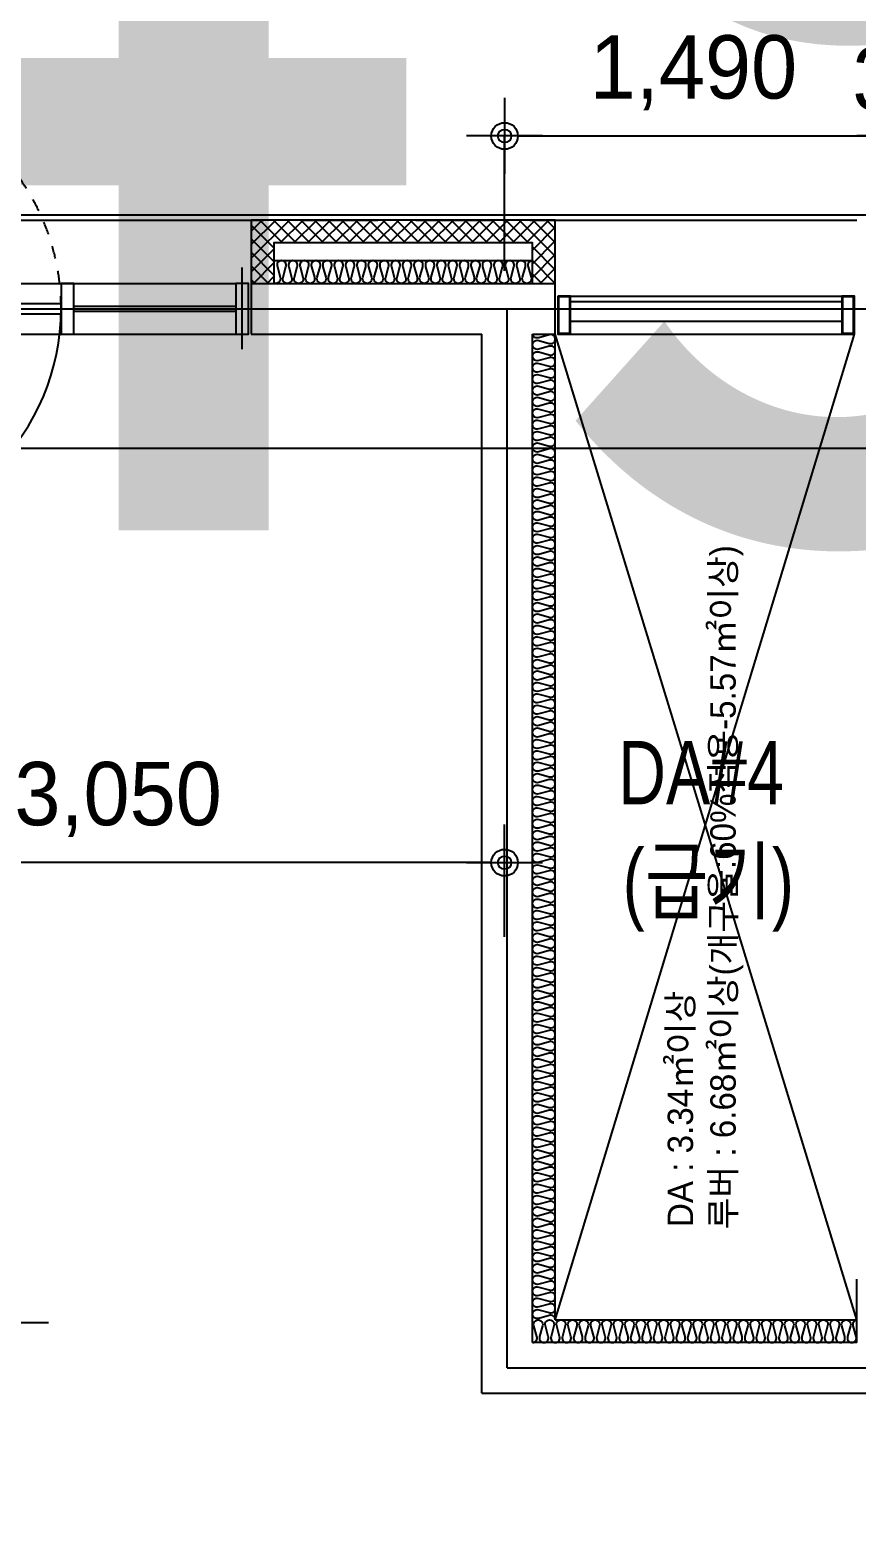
# Model space of a CAD drawing. Header units: millimetres. Extents: x 0 to 1390178, y 0 to 110113.
# Drawn here: x 473250 to 476512, y 44646 to 50580 of the extents above; entities that cross this region are included whole.
import ezdxf
from ezdxf.enums import TextEntityAlignment as Align
from ezdxf.xclip import XClip

# ---------------------------------------------------------------- set-up
doc = ezdxf.new("R2018")
doc.units = ezdxf.units.MM
doc.header["$LTSCALE"] = 100
doc.header["$XCLIPFRAME"] = 0
for name, pattern in [('X - 평면도$0$CEN', [62, 60, -1, 0, -1]), ('X - 평면도$0$H1', [1, 0.5, -0.5]), ('X - 평면도$0$HID', [1.5, 1, -0.5])]:
    doc.linetypes.add(name, pattern=pattern)
doc.layers.get('DEFPOINTS').update_dxf_attribs({"color": 145})
for name, color, linetype in [('AA-XXXX-TEXT', 3, 'Continuous'), ('DIM', 7, 'Continuous'), ('X - LAND$0$03-사철나무', 8, 'Continuous'), ('X - SHEET$0$AA-BORD-TEXT', 3, 'Continuous'), ('X - 평면도$0$$0$03-사철나무', 8, 'Continuous'), ('X - 평면도$0$253', 253, 'Continuous'), ('X - 평면도$0$A-grid', 7, 'Continuous'), ('X - 평면도$0$A-INS', 9, 'Continuous'), ('X - 평면도$0$A-OPEN', 9, 'X - 평면도$0$CEN'), ('X - 평면도$0$A-WIN', 4, 'Continuous'), ('X - 평면도$0$AA-DWXM-WIND', 4, 'Continuous'), ('X - 평면도$0$AA-EL-PCN8', 8, 'Continuous'), ('X - 평면도$0$AA-WAXM-BRCK', 3, 'Continuous'), ('X - 평면도$0$AA-WAXM-CONC', 2, 'Continuous'), ('X - 평면도$0$AA-XXXX-CNTL', 1, 'X - 평면도$0$CEN'), ('X - 평면도$0$상부외곽선', 7, 'X - 평면도$0$HID')]:
    doc.layers.add(name, color=color, linetype=linetype)
doc.layers.add('X - 평면도$0$A-door', color=4, linetype='Continuous', lineweight=25)
doc.layers.add('X - 평면도$0$DEFPOINT', color=163, linetype='Continuous', plot=False)
doc.styles.add('HAUD01', font='Dotum.ttf')
doc.styles.get("Standard").update_dxf_attribs({"font": 'Dotum.ttf'})
doc.styles.add('X - SHEET$0$HAUD01', font='Dotum.ttf')
doc.styles.add('X - 평면도$0$HAUD01', font='Dotum.ttf')
doc.dimstyles.new('HAUD-80', dxfattribs={"dimscale": 100, "dimtxt": 2.5, "dimasz": 0.5, "dimexe": 0, "dimexo": 1.5, "dimgap": 1, "dimtad": 1, "dimdec": 0, "dimdsep": 46, "dimlunit": 6, "dimtxsty": 'HAUD01', "dimblk": 'Z_DOT', "dimcen": 2.5, "dimdle": 1.5, "dimclrd": 7, "dimclre": 7, "dimclrt": 4, "dimadec": 0, "dimazin": 0, "dimtfac": 1, "dimtdec": 0, "dimtix": 1, "dimtmove": 2, "dimatfit": 3, "dimfxl": 1, "dimtvp": 1, "dimtolj": 1, "dimtzin": 0, "dimarcsym": 0})

# ---------------------------------------------------------------- blocks, each defined once
blk = doc.blocks.new('X - SHEET$0$HAUDsheetV')
at = {"layer": 'X - SHEET$0$AA-BORD-TEXT', "color": 3, "style": 'X - SHEET$0$HAUD01'}
for tag, p in [('PJCode', (786, 567.935)), ('작성자', (786.112, 194.824)), ('검토자', (786.112, 181.824)), ('최종검토자', (786.112, 168.824)), ('승인자', (786.112, 155.824)), ('일자', (786.832, 144.018)), ('개정번호', (812, 65.92))]:
    blk.add_attdef(tag, text='', height=3, dxfattribs=at).set_placement(p, align=Align.MIDDLE_CENTER)
at = {"layer": 'X - SHEET$0$AA-BORD-TEXT', "color": 3, "lineweight": 30, "flags": 104}
blk.add_attdef('PJTitle', text='', height=4, dxfattribs=at).set_placement((787.248, 536.622), align=Align.MIDDLE_CENTER)
blk = doc.blocks.new('X - SHEET')
ref = blk.add_blockref('X - SHEET$0$HAUDsheetV', (-100, 0), dxfattribs=dict(xscale=100, yscale=100, zscale=100))
lines = blk.add_mtext('중랑구 상봉동 116-49번지 일원 2030 청년주택 \\P신축공사', dxfattribs={"layer": 'X - SHEET$0$AA-BORD-TEXT', "color": 3, "insert": (78624.8, 53662.2), "char_height": 5056.517, "attachment_point": 1})
ref.add_attrib('PJTitle', '', (78624.8, 53662.2), dxfattribs={"flags": 104}).embed_mtext(lines)
blk = doc.blocks.new('*U1015')
at = {"layer": 'X - 평면도$0$A-WIN', "color": 9}
for p, q in [((535, 150), (-535, 150)), ((535, 98.7), (-535, 98.7)), ((535, 21.3), (-535, 21.3)), ((535, 0), (-535, 0))]:
    blk.add_line(p, q, dxfattribs=at)
at = {"layer": 'X - 평면도$0$A-WIN'}
for points in [[(-535, 0), (-535, 150), (-585, 150), (-585, 0)], [(-538, 3), (-538, 147), (-582, 147), (-582, 3)], [(585, 0), (585, 150), (535, 150), (535, 0)], [(582, 3), (582, 147), (538, 147), (538, 3)]]:
    blk.add_lwpolyline(points, close=True, dxfattribs=at)
blk = doc.blocks.new('*U1018')
at = {"layer": 'X - 평면도$0$A-door', "color": 9}
for p, q in [((50, 20), (950, 20)), ((50, -20), (950, -20))]:
    blk.add_line(p, q, dxfattribs=at)
at = {"layer": 'X - 평면도$0$A-door', "linetype": 'X - 평면도$0$H1'}
blk.add_lwpolyline([(60, -25), (60, 890), (90, 890), (90, -25)], close=True, dxfattribs=at)
at = {"layer": 'X - 평면도$0$A-door'}
for points in [[(0, -100), (50, -100), (50, 100), (0, 100)], [(950, -100), (1000, -100), (1000, 100), (950, 100)], [(60, 25), (60, -890), (90, -890), (90, 25)]]:
    blk.add_lwpolyline(points, close=True, dxfattribs=at)
blk.add_circle((75, 0), 5, dxfattribs=at)
at = {"layer": 'X - 평면도$0$A-door', "color": 1, "linetype": 'X - 평면도$0$H1'}
blk.add_arc((60, 0), 890, 360, 90, dxfattribs=at)
at = {"layer": 'X - 평면도$0$A-door', "color": 1}
blk.add_arc((60, 0), 890, 270, 0, dxfattribs=at)
blk = doc.blocks.new('X - 평면도$0$1F PL')
at = {"layer": 'X - 평면도$0$AA-WAXM-CONC'}
for p, q in [((-9267.2, 32270.9), (-8067.2, 32270.9)), ((-9267.2, 32270.9), (-9267.2, 32070.9)), ((-8067.2, 32070.9), (-8067.2, 32270.9)), ((-9267.2, 32070.9), (-8357.2, 32070.9)), ((-8357.2, 27890.9), (-8357.2, 32070.9)), ((-8157.2, 32070.9), (-8067.2, 32070.9)), ((-8157.2, 28090.9), (-8157.2, 32070.9)), ((-6877.2, 28090.9), (-6877.2, 28340.9)), ((-6877.2, 28090.9), (-8157.2, 28090.9)), ((-8357.2, 27890.9), (-5317.2, 27890.9))]:
    blk.add_line(p, q, dxfattribs=at)
blk = doc.blocks.new('X - LAND', base_point=(-475.4, -286.7))
at = {"layer": 'X - LAND$0$03-사철나무'}
blk.add_line((41840.4, 65743.1), (82640.4, 65743.1), dxfattribs=at)
blk = doc.blocks.new('X - 평면도$0$A$C9b846ec6')
at = {"layer": 'X - 평면도$0$253'}
h = blk.add_hatch(dxfattribs=at)
h.set_pattern_fill('ANSI37', color=253, scale=12)
h.set_pattern_definition([(45, (-943193, 374193), (-26.9407684, 26.9407684), []), (135, (-943193, 374193), (-26.9407684, -26.9407684), [])])
h.paths.add_polyline_path([(34750, 33930), (33550, 33930), (33550, 33680), (33640, 33680), (33640, 33840), (34660, 33840), (34660, 33680), (34750, 33680)])
at = {"layer": 'X - 평면도$0$A-INS'}
for p, q in [((33640, 33770), (34660, 33770)), ((34750, 29590), (34750, 33480)), ((34750, 29590), (35940, 29590))]:
    blk.add_line(p, q, dxfattribs=at)
for points in [[(34660, 33770, 0.524856), (34643.2, 33745.6), (34654.3, 33704.4, -1.449198), (34620.7, 33704.4), (34631.8, 33745.6, 0.524856), (34615, 33770, 0.524856), (34598.2, 33745.6), (34609.3, 33704.4, -1.449198), (34575.7, 33704.4), (34586.8, 33745.6, 0.524856), (34570, 33770, 0.524856), (34553.2, 33745.6), (34564.3, 33704.4, -1.449198), (34530.7, 33704.4), (34541.8, 33745.6, 0.524856), (34525, 33770, 0.524856), (34508.2, 33745.6), (34519.3, 33704.4, -1.449198), (34485.7, 33704.4), (34496.8, 33745.6, 0.524856), (34480, 33770, 0.524856), (34463.2, 33745.6), (34474.3, 33704.4, -1.449198), (34440.7, 33704.4), (34451.8, 33745.6, 0.524856), (34435, 33770, 0.524856), (34418.2, 33745.6), (34429.3, 33704.4, -1.449198), (34395.7, 33704.4), (34406.8, 33745.6, 0.524856), (34390, 33770, 0.524856), (34373.2, 33745.6), (34384.3, 33704.4, -1.449198), (34350.7, 33704.4), (34361.8, 33745.6, 0.524856), (34345, 33770, 0.524856), (34328.2, 33745.6), (34339.3, 33704.4, -1.449198), (34305.7, 33704.4), (34316.8, 33745.6, 0.524856), (34300, 33770, 0.524856), (34283.2, 33745.6), (34294.3, 33704.4, -1.449198), (34260.7, 33704.4), (34271.8, 33745.6, 0.524856), (34255, 33770, 0.524856), (34238.2, 33745.6), (34249.3, 33704.4, -1.449198), (34215.7, 33704.4), (34226.8, 33745.6, 0.524856), (34210, 33770, 0.524856), (34193.2, 33745.6), (34204.3, 33704.4, -1.449198), (34170.7, 33704.4), (34181.8, 33745.6, 0.524856), (34165, 33770, 0.524856), (34148.2, 33745.6), (34159.3, 33704.4, -1.449198), (34125.7, 33704.4), (34136.8, 33745.6, 0.524856), (34120, 33770, 0.524856), (34103.2, 33745.6), (34114.3, 33704.4, -1.449198), (34080.7, 33704.4), (34091.8, 33745.6, 0.524856), (34075, 33770, 0.524856), (34058.2, 33745.6), (34069.3, 33704.4, -1.449198), (34035.7, 33704.4), (34046.8, 33745.6, 0.524856), (34030, 33770, 0.524856), (34013.2, 33745.6), (34024.3, 33704.4, -1.449198), (33990.7, 33704.4), (34001.8, 33745.6, 0.524856), (33985, 33770, 0.524856), (33968.2, 33745.6), (33979.3, 33704.4, -1.449198), (33945.7, 33704.4), (33956.8, 33745.6, 0.524856), (33940, 33770, 0.524856), (33923.2, 33745.6), (33934.3, 33704.4, -1.449198), (33900.7, 33704.4), (33911.8, 33745.6, 0.524856), (33895, 33770, 0.524856), (33878.2, 33745.6), (33889.3, 33704.4, -1.449198), (33855.7, 33704.4), (33866.8, 33745.6, 0.524856), (33850, 33770, 0.524856), (33833.2, 33745.6), (33844.3, 33704.4, -1.449198), (33810.7, 33704.4), (33821.8, 33745.6, 0.524856), (33805, 33770, 0.524856), (33788.2, 33745.6), (33799.3, 33704.4, -1.449198), (33765.7, 33704.4), (33776.8, 33745.6, 0.524856), (33760, 33770, 0.524856), (33743.2, 33745.6), (33754.3, 33704.4, -1.449198), (33720.7, 33704.4), (33731.8, 33745.6, 0.524856), (33715, 33770, 0.524856), (33698.2, 33745.6), (33709.3, 33704.4, -1.449198), (33675.7, 33704.4), (33686.8, 33745.6, 0.524856), (33670, 33770, 0.524856), (33653.2, 33745.6), (33664.3, 33704.4, -0.670755), (33640, 33681.6, -0.670755)], [(34750, 29590, 0.524856), (34725.6, 29606.8), (34684.4, 29595.7, -1.449198), (34684.4, 29629.3), (34725.6, 29618.2, 0.524856), (34750, 29635, 0.524856), (34725.6, 29651.8), (34684.4, 29640.7, -1.449198), (34684.4, 29674.3), (34725.6, 29663.2, 0.524856), (34750, 29680, 0.524856), (34725.6, 29696.8), (34684.4, 29685.7, -1.449198), (34684.4, 29719.3), (34725.6, 29708.2, 0.524856), (34750, 29725, 0.524856), (34725.6, 29741.8), (34684.4, 29730.7, -1.449198), (34684.4, 29764.3), (34725.6, 29753.2, 0.524856), (34750, 29770, 0.524856), (34725.6, 29786.8), (34684.4, 29775.7, -1.449198), (34684.4, 29809.3), (34725.6, 29798.2, 0.524856), (34750, 29815, 0.524856), (34725.6, 29831.8), (34684.4, 29820.7, -1.449198), (34684.4, 29854.3), (34725.6, 29843.2, 0.524856), (34750, 29860, 0.524856), (34725.6, 29876.8), (34684.4, 29865.7, -1.449198), (34684.4, 29899.3), (34725.6, 29888.2, 0.524856), (34750, 29905, 0.524856), (34725.6, 29921.8), (34684.4, 29910.7, -1.449198), (34684.4, 29944.3), (34725.6, 29933.2, 0.524856), (34750, 29950, 0.524856), (34725.6, 29966.8), (34684.4, 29955.7, -1.449198), (34684.4, 29989.3), (34725.6, 29978.2, 0.524856), (34750, 29995, 0.524856), (34725.6, 30011.8), (34684.4, 30000.7, -1.449198), (34684.4, 30034.3), (34725.6, 30023.2, 0.524856), (34750, 30040, 0.524856), (34725.6, 30056.8), (34684.4, 30045.7, -1.449198), (34684.4, 30079.3), (34725.6, 30068.2, 0.524856), (34750, 30085, 0.524856), (34725.6, 30101.8), (34684.4, 30090.7, -1.449198), (34684.4, 30124.3), (34725.6, 30113.2, 0.524856), (34750, 30130, 0.524856), (34725.6, 30146.8), (34684.4, 30135.7, -1.449198), (34684.4, 30169.3), (34725.6, 30158.2, 0.524856), (34750, 30175, 0.524856), (34725.6, 30191.8), (34684.4, 30180.7, -1.449198), (34684.4, 30214.3), (34725.6, 30203.2, 0.524856), (34750, 30220, 0.524856), (34725.6, 30236.8), (34684.4, 30225.7, -1.449198), (34684.4, 30259.3), (34725.6, 30248.2, 0.524856), (34750, 30265, 0.524856), (34725.6, 30281.8), (34684.4, 30270.7, -1.449198), (34684.4, 30304.3), (34725.6, 30293.2, 0.524856), (34750, 30310, 0.524856), (34725.6, 30326.8), (34684.4, 30315.7, -1.449198), (34684.4, 30349.3), (34725.6, 30338.2, 0.524856), (34750, 30355, 0.524856), (34725.6, 30371.8), (34684.4, 30360.7, -1.449198), (34684.4, 30394.3), (34725.6, 30383.2, 0.524856), (34750, 30400, 0.524856), (34725.6, 30416.8), (34684.4, 30405.7, -1.449198), (34684.4, 30439.3), (34725.6, 30428.2, 0.524856), (34750, 30445, 0.524856), (34725.6, 30461.8), (34684.4, 30450.7, -1.449198), (34684.4, 30484.3), (34725.6, 30473.2, 0.524856), (34750, 30490, 0.524856), (34725.6, 30506.8), (34684.4, 30495.7, -1.449198), (34684.4, 30529.3), (34725.6, 30518.2, 0.524856), (34750, 30535, 0.524856), (34725.6, 30551.8), (34684.4, 30540.7, -1.449198), (34684.4, 30574.3), (34725.6, 30563.2, 0.524856), (34750, 30580, 0.524856), (34725.6, 30596.8), (34684.4, 30585.7, -1.449198), (34684.4, 30619.3), (34725.6, 30608.2, 0.524856), (34750, 30625, 0.524856), (34725.6, 30641.8), (34684.4, 30630.7, -1.449198), (34684.4, 30664.3), (34725.6, 30653.2, 0.524856), (34750, 30670, 0.524856), (34725.6, 30686.8), (34684.4, 30675.7, -1.449198), (34684.4, 30709.3), (34725.6, 30698.2, 0.524856), (34750, 30715, 0.524856), (34725.6, 30731.8), (34684.4, 30720.7, -1.449198), (34684.4, 30754.3), (34725.6, 30743.2, 0.524856), (34750, 30760, 0.524856), (34725.6, 30776.8), (34684.4, 30765.7, -1.449198), (34684.4, 30799.3), (34725.6, 30788.2, 0.524856), (34750, 30805, 0.524856), (34725.6, 30821.8), (34684.4, 30810.7, -1.449198), (34684.4, 30844.3), (34725.6, 30833.2, 0.524856), (34750, 30850, 0.524856), (34725.6, 30866.8), (34684.4, 30855.7, -1.449198), (34684.4, 30889.3), (34725.6, 30878.2, 0.524856), (34750, 30895, 0.524856), (34725.6, 30911.8), (34684.4, 30900.7, -1.449198), (34684.4, 30934.3), (34725.6, 30923.2, 0.524856), (34750, 30940, 0.524856), (34725.6, 30956.8), (34684.4, 30945.7, -1.449198), (34684.4, 30979.3), (34725.6, 30968.2, 0.524856), (34750, 30985, 0.524856), (34725.6, 31001.8), (34684.4, 30990.7, -1.449198), (34684.4, 31024.3), (34725.6, 31013.2, 0.524856), (34750, 31030, 0.524856), (34725.6, 31046.8), (34684.4, 31035.7, -1.449198), (34684.4, 31069.3), (34725.6, 31058.2, 0.524856), (34750, 31075, 0.524856), (34725.6, 31091.8), (34684.4, 31080.7, -1.449198), (34684.4, 31114.3), (34725.6, 31103.2, 0.524856), (34750, 31120, 0.524856), (34725.6, 31136.8), (34684.4, 31125.7, -1.449198), (34684.4, 31159.3), (34725.6, 31148.2, 0.524856), (34750, 31165, 0.524856), (34725.6, 31181.8), (34684.4, 31170.7, -1.449198), (34684.4, 31204.3), (34725.6, 31193.2, 0.524856), (34750, 31210, 0.524856), (34725.6, 31226.8), (34684.4, 31215.7, -1.449198), (34684.4, 31249.3), (34725.6, 31238.2, 0.524856), (34750, 31255, 0.524856), (34725.6, 31271.8), (34684.4, 31260.7, -1.449198), (34684.4, 31294.3), (34725.6, 31283.2, 0.524856), (34750, 31300, 0.524856), (34725.6, 31316.8), (34684.4, 31305.7, -1.449198), (34684.4, 31339.3), (34725.6, 31328.2, 0.524856), (34750, 31345, 0.524856), (34725.6, 31361.8), (34684.4, 31350.7, -1.449198), (34684.4, 31384.3), (34725.6, 31373.2, 0.524856), (34750, 31390, 0.524856), (34725.6, 31406.8), (34684.4, 31395.7, -1.449198), (34684.4, 31429.3), (34725.6, 31418.2, 0.524856), (34750, 31435, 0.524856), (34725.6, 31451.8), (34684.4, 31440.7, -1.449198), (34684.4, 31474.3), (34725.6, 31463.2, 0.524856), (34750, 31480, 0.524856), (34725.6, 31496.8), (34684.4, 31485.7, -1.449198), (34684.4, 31519.3), (34725.6, 31508.2, 0.524856), (34750, 31525, 0.524856), (34725.6, 31541.8), (34684.4, 31530.7, -1.449198), (34684.4, 31564.3), (34725.6, 31553.2, 0.524856), (34750, 31570, 0.524856), (34725.6, 31586.8), (34684.4, 31575.7, -1.449198), (34684.4, 31609.3), (34725.6, 31598.2, 0.524856), (34750, 31615, 0.524856), (34725.6, 31631.8), (34684.4, 31620.7, -1.449198), (34684.4, 31654.3), (34725.6, 31643.2, 0.524856), (34750, 31660, 0.524856), (34725.6, 31676.8), (34684.4, 31665.7, -1.449198), (34684.4, 31699.3), (34725.6, 31688.2, 0.524856), (34750, 31705, 0.524856), (34725.6, 31721.8), (34684.4, 31710.7, -1.449198), (34684.4, 31744.3), (34725.6, 31733.2, 0.524856), (34750, 31750, 0.524856), (34725.6, 31766.8), (34684.4, 31755.7, -1.449198), (34684.4, 31789.3), (34725.6, 31778.2, 0.524856), (34750, 31795, 0.524856), (34725.6, 31811.8), (34684.4, 31800.7, -1.449198), (34684.4, 31834.3), (34725.6, 31823.2, 0.524856), (34750, 31840, 0.524856), (34725.6, 31856.8), (34684.4, 31845.7, -1.449198), (34684.4, 31879.3), (34725.6, 31868.2, 0.524856), (34750, 31885, 0.524856), (34725.6, 31901.8), (34684.4, 31890.7, -1.449198), (34684.4, 31924.3), (34725.6, 31913.2, 0.524856), (34750, 31930, 0.524856), (34725.6, 31946.8), (34684.4, 31935.7, -1.449198), (34684.4, 31969.3), (34725.6, 31958.2, 0.524856), (34750, 31975, 0.524856), (34725.6, 31991.8), (34684.4, 31980.7, -1.449198), (34684.4, 32014.3), (34725.6, 32003.2, 0.524856), (34750, 32020, 0.524856), (34725.6, 32036.8), (34684.4, 32025.7, -1.449198), (34684.4, 32059.3), (34725.6, 32048.2, 0.524856), (34750, 32065, 0.524856), (34725.6, 32081.8), (34684.4, 32070.7, -1.449198), (34684.4, 32104.3), (34725.6, 32093.2, 0.524856), (34750, 32110, 0.524856), (34725.6, 32126.8), (34684.4, 32115.7, -1.449198), (34684.4, 32149.3), (34725.6, 32138.2, 0.524856), (34750, 32155, 0.524856), (34725.6, 32171.8), (34684.4, 32160.7, -1.449198), (34684.4, 32194.3), (34725.6, 32183.2, 0.524856), (34750, 32200, 0.524856), (34725.6, 32216.8), (34684.4, 32205.7, -1.449198), (34684.4, 32239.3), (34725.6, 32228.2, 0.524856), (34750, 32245, 0.524856), (34725.6, 32261.8), (34684.4, 32250.7, -1.449198), (34684.4, 32284.3), (34725.6, 32273.2, 0.524856), (34750, 32290, 0.524856), (34725.6, 32306.8), (34684.4, 32295.7, -1.449198), (34684.4, 32329.3), (34725.6, 32318.2, 0.524856), (34750, 32335, 0.524856), (34725.6, 32351.8), (34684.4, 32340.7, -1.449198), (34684.4, 32374.3), (34725.6, 32363.2, 0.524856), (34750, 32380, 0.524856), (34725.6, 32396.8), (34684.4, 32385.7, -1.449198), (34684.4, 32419.3), (34725.6, 32408.2, 0.524856), (34750, 32425, 0.524856), (34725.6, 32441.8), (34684.4, 32430.7, -1.449198), (34684.4, 32464.3), (34725.6, 32453.2, 0.524856), (34750, 32470, 0.524856), (34725.6, 32486.8), (34684.4, 32475.7, -1.449198), (34684.4, 32509.3), (34725.6, 32498.2, 0.524856), (34750, 32515, 0.524856), (34725.6, 32531.8), (34684.4, 32520.7, -1.449198), (34684.4, 32554.3), (34725.6, 32543.2, 0.524856), (34750, 32560, 0.524856), (34725.6, 32576.8), (34684.4, 32565.7, -1.449198), (34684.4, 32599.3), (34725.6, 32588.2, 0.524856), (34750, 32605, 0.524856), (34725.6, 32621.8), (34684.4, 32610.7, -1.449198), (34684.4, 32644.3), (34725.6, 32633.2, 0.524856), (34750, 32650, 0.524856), (34725.6, 32666.8), (34684.4, 32655.7, -1.449198), (34684.4, 32689.3), (34725.6, 32678.2, 0.524856), (34750, 32695, 0.524856), (34725.6, 32711.8), (34684.4, 32700.7, -1.449198), (34684.4, 32734.3), (34725.6, 32723.2, 0.524856), (34750, 32740, 0.524856), (34725.6, 32756.8), (34684.4, 32745.7, -1.449198), (34684.4, 32779.3), (34725.6, 32768.2, 0.524856), (34750, 32785, 0.524856), (34725.6, 32801.8), (34684.4, 32790.7, -1.449198), (34684.4, 32824.3), (34725.6, 32813.2, 0.524856), (34750, 32830, 0.524856), (34725.6, 32846.8), (34684.4, 32835.7, -1.449198), (34684.4, 32869.3), (34725.6, 32858.2, 0.524856), (34750, 32875, 0.524856), (34725.6, 32891.8), (34684.4, 32880.7, -1.449198), (34684.4, 32914.3), (34725.6, 32903.2, 0.524856), (34750, 32920, 0.524856), (34725.6, 32936.8), (34684.4, 32925.7, -1.449198), (34684.4, 32959.3), (34725.6, 32948.2, 0.524856), (34750, 32965, 0.524856), (34725.6, 32981.8), (34684.4, 32970.7, -1.449198), (34684.4, 33004.3), (34725.6, 32993.2, 0.524856), (34750, 33010, 0.524856), (34725.6, 33026.8), (34684.4, 33015.7, -1.449198), (34684.4, 33049.3), (34725.6, 33038.2, 0.524856), (34750, 33055, 0.524856), (34725.6, 33071.8), (34684.4, 33060.7, -1.449198), (34684.4, 33094.3), (34725.6, 33083.2, 0.524856), (34750, 33100, 0.524856), (34725.6, 33116.8), (34684.4, 33105.7, -1.449198), (34684.4, 33139.3), (34725.6, 33128.2, 0.524856), (34750, 33145, 0.524856), (34725.6, 33161.8), (34684.4, 33150.7, -1.449198), (34684.4, 33184.3), (34725.6, 33173.2, 0.524856), (34750, 33190, 0.524856), (34725.6, 33206.8), (34684.4, 33195.7, -1.449198), (34684.4, 33229.3), (34725.6, 33218.2, 0.524856), (34750, 33235, 0.524856), (34725.6, 33251.8), (34684.4, 33240.7, -1.449198), (34684.4, 33274.3), (34725.6, 33263.2, 0.524856), (34750, 33280, 0.524856), (34725.6, 33296.8), (34684.4, 33285.7, -1.449198), (34684.4, 33319.3), (34725.6, 33308.2, 0.524856), (34750, 33325, 0.524856), (34725.6, 33341.8), (34684.4, 33330.7, -1.449198), (34684.4, 33364.3), (34725.6, 33353.2, 0.524856), (34750, 33370, 0.524856), (34725.6, 33386.8), (34684.4, 33375.7, -1.449198), (34684.4, 33409.3), (34725.6, 33398.2, 0.524856), (34750, 33415, 0.524856), (34725.6, 33431.8), (34684.4, 33420.7, -1.449198), (34684.4, 33454.3), (34725.6, 33443.2, 0.524856), (34750, 33460, 0.524856), (34725.6, 33476.8), (34684.4, 33465.7, -0.481283), (34660.2, 33480, -0.481283)], [(34660, 29500, 0.524856), (34676.8, 29524.4), (34665.7, 29565.6, -1.449198), (34699.3, 29565.6), (34688.2, 29524.4, 0.524856), (34705, 29500, 0.524856), (34721.8, 29524.4), (34710.7, 29565.6, -1.449198), (34744.3, 29565.6), (34733.2, 29524.4, 0.524856), (34750, 29500, 0.524856), (34766.8, 29524.4), (34755.7, 29565.6, -1.449198), (34789.3, 29565.6), (34778.2, 29524.4, 0.524856), (34795, 29500, 0.524856), (34811.8, 29524.4), (34800.7, 29565.6, -1.449198), (34834.3, 29565.6), (34823.2, 29524.4, 0.524856), (34840, 29500, 0.524856), (34856.8, 29524.4), (34845.7, 29565.6, -1.449198), (34879.3, 29565.6), (34868.2, 29524.4, 0.524856), (34885, 29500, 0.524856), (34901.8, 29524.4), (34890.7, 29565.6, -1.449198), (34924.3, 29565.6), (34913.2, 29524.4, 0.524856), (34930, 29500, 0.524856), (34946.8, 29524.4), (34935.7, 29565.6, -1.449198), (34969.3, 29565.6), (34958.2, 29524.4, 0.524856), (34975, 29500, 0.524856), (34991.8, 29524.4), (34980.7, 29565.6, -1.449198), (35014.3, 29565.6), (35003.2, 29524.4, 0.524856), (35020, 29500, 0.524856), (35036.8, 29524.4), (35025.7, 29565.6, -1.449198), (35059.3, 29565.6), (35048.2, 29524.4, 0.524856), (35065, 29500, 0.524856), (35081.8, 29524.4), (35070.7, 29565.6, -1.449198), (35104.3, 29565.6), (35093.2, 29524.4, 0.524856), (35110, 29500, 0.524856), (35126.8, 29524.4), (35115.7, 29565.6, -1.449198), (35149.3, 29565.6), (35138.2, 29524.4, 0.524856), (35155, 29500, 0.524856), (35171.8, 29524.4), (35160.7, 29565.6, -1.449198), (35194.3, 29565.6), (35183.2, 29524.4, 0.524856), (35200, 29500, 0.524856), (35216.8, 29524.4), (35205.7, 29565.6, -1.449198), (35239.3, 29565.6), (35228.2, 29524.4, 0.524856), (35245, 29500, 0.524856), (35261.8, 29524.4), (35250.7, 29565.6, -1.449198), (35284.3, 29565.6), (35273.2, 29524.4, 0.524856), (35290, 29500, 0.524856), (35306.8, 29524.4), (35295.7, 29565.6, -1.449198), (35329.3, 29565.6), (35318.2, 29524.4, 0.524856), (35335, 29500, 0.524856), (35351.8, 29524.4), (35340.7, 29565.6, -1.449198), (35374.3, 29565.6), (35363.2, 29524.4, 0.524856), (35380, 29500, 0.524856), (35396.8, 29524.4), (35385.7, 29565.6, -1.449198), (35419.3, 29565.6), (35408.2, 29524.4, 0.524856), (35425, 29500, 0.524856), (35441.8, 29524.4), (35430.7, 29565.6, -1.449198), (35464.3, 29565.6), (35453.2, 29524.4, 0.524856), (35470, 29500, 0.524856), (35486.8, 29524.4), (35475.7, 29565.6, -1.449198), (35509.3, 29565.6), (35498.2, 29524.4, 0.524856), (35515, 29500, 0.524856), (35531.8, 29524.4), (35520.7, 29565.6, -1.449198), (35554.3, 29565.6), (35543.2, 29524.4, 0.524856), (35560, 29500, 0.524856), (35576.8, 29524.4), (35565.7, 29565.6, -1.449198), (35599.3, 29565.6), (35588.2, 29524.4, 0.524856), (35605, 29500, 0.524856), (35621.8, 29524.4), (35610.7, 29565.6, -1.449198), (35644.3, 29565.6), (35633.2, 29524.4, 0.524856), (35650, 29500, 0.524856), (35666.8, 29524.4), (35655.7, 29565.6, -1.449198), (35689.3, 29565.6), (35678.2, 29524.4, 0.524856), (35695, 29500, 0.524856), (35711.8, 29524.4), (35700.7, 29565.6, -1.449198), (35734.3, 29565.6), (35723.2, 29524.4, 0.524856), (35740, 29500, 0.524856), (35756.8, 29524.4), (35745.7, 29565.6, -1.449198), (35779.3, 29565.6), (35768.2, 29524.4, 0.524856), (35785, 29500, 0.524856), (35801.8, 29524.4), (35790.7, 29565.6, -1.449198), (35824.3, 29565.6), (35813.2, 29524.4, 0.524856), (35830, 29500, 0.524856), (35846.8, 29524.4), (35835.7, 29565.6, -1.449198), (35869.3, 29565.6), (35858.2, 29524.4, 0.524856), (35875, 29500, 0.524856), (35891.8, 29524.4), (35880.7, 29565.6, -1.449198), (35914.3, 29565.6), (35903.2, 29524.4, 0.524856), (35920, 29500, 0.524856), (35936.8, 29524.4), (35925.7, 29565.6, -0.481283), (35940, 29589.8, -0.481283)]]:
    blk.add_lwpolyline(points, format="xyb", dxfattribs=at)
at = {"layer": 'X - 평면도$0$AA-WAXM-BRCK'}
for points in [[(34750, 33680), (34750, 33930), (33550, 33930), (33550, 33680)], [(34660, 33680), (34660, 33840), (33640, 33840), (33640, 33680)]]:
    blk.add_lwpolyline(points, dxfattribs=at)
blk = doc.blocks.new('X - 평면도', base_point=(-475.4, -286.7))
at = {"layer": 'X - 평면도$0$$0$03-사철나무'}
blk.add_line((671840.4, 65743.1), (712640.4, 65743.1), dxfattribs=at)
at = {"layer": 'X - 평면도$0$A-INS'}
for q in [(704572, 65273.1), (705762, 61383.1)]:
    blk.add_line((704572, 61383.1), q, dxfattribs=at)
at = {"layer": 'X - 평면도$0$A-OPEN'}
for p, q in [((704572, 61383.1), (705752, 65273.1)), ((705762, 61383.1), (704572, 65273.1))]:
    blk.add_line(p, q, dxfattribs=at)
at = {"layer": 'X - 평면도$0$AA-DWXM-WIND', "color": 8}
for p, q in [((679132, 65473.1), (703312, 65473.1)), ((679132, 65273.1), (703312, 65273.1))]:
    blk.add_line(p, q, dxfattribs=at)
at = {"layer": 'X - 평면도$0$AA-DWXM-WIND'}
for p, q in [((702672, 65383.1), (703312, 65383.1)), ((702672, 65363.1), (703312, 65363.1))]:
    blk.add_line(p, q, dxfattribs=at)
blk.add_lwpolyline([(703312, 65273.1), (703362, 65273.1), (703362, 65473.1), (703312, 65473.1)], close=True, dxfattribs=at)
at = {"layer": 'X - 평면도$0$AA-EL-PCN8'}
for p, q in [((679072, 65723.1), (703372, 65723.1)), ((704572, 65723.1), (705762, 65723.1))]:
    blk.add_line(p, q, dxfattribs=at)
at = {"layer": 'X - 평면도$0$AA-XXXX-CNTL'}
for p, q in [((657286.2, 65373.1), (718213.6, 65373.1)), ((678472, 65373.1), (705862, 65373.1)), ((704382, 61193.1), (704382, 65373.1)), ((657286.2, 64823.1), (718213.6, 64823.1)), ((657286.2, 61373.1), (702572, 61373.1)), ((704382, 61193.1), (709222, 61193.1))]:
    blk.add_line(p, q, dxfattribs=at)
at = {"layer": 'X - 평면도$0$DEFPOINT'}
blk.add_line((703337, 65214), (703337, 65536.4), dxfattribs=at)
at = {"layer": 'X - 평면도$0$상부외곽선', "ltscale": 3}
blk.add_lwpolyline([(668022, 40573.1), (668022, 65723.1), (709572, 65723.1), (709572, 39263.1), (687212, 39263.1), (687212, 29123.1), (668022, 29123.1)], dxfattribs=at)
ref = blk.add_blockref('X - LAND', (629524.6, -286.7))
XClip(ref).set_block_clipping_path([(27286.2339644467, 19243.1096737642), (88213.6007375629, 68689.6188814971)])
for name, p in [('X - 평면도$0$A$C9b846ec6', (669822, 31793.1)), ('X - 평면도$0$1F PL', (712639.2, 33202.2))]:
    blk.add_blockref(name, p)
at = {"layer": 'X - 평면도$0$A-grid'}
blk.add_blockref('*U1018', (701672, 65373.1), dxfattribs=at)
at = {"layer": 'X - 평면도$0$A-WIN', "rotation": 180}
blk.add_blockref('*U1015', (705167, 65423.1), dxfattribs=at)
at = {"layer": 'X - 평면도$0$DEFPOINT', "style": 'X - 평면도$0$HAUD01'}
for s, p in [('루버 : 6.68㎡이상(개구율:60%%%적용-5.57㎡이상)', (705233.6, 61739.8)), ('DA : 3.34㎡이상', (705065.3, 61749.1))]:
    blk.add_text(s, height=100, rotation=90, dxfattribs=at).set_placement(p, align=Align.MIDDLE_LEFT)
blk = doc.blocks.new('Z_DOT')
at = {"layer": 'DIM', "color": 0}
for p, q in [((0, -3), (0, 3)), ((-3, 0), (3, 0))]:
    blk.add_line(p, q, dxfattribs=at)
for radius in [1.05, 0.525]:
    blk.add_circle((0, 0), radius, dxfattribs=at)
blk = doc.blocks.new('*D468')
at = {"layer": 'DEFPOINTS', "color": 0, "transparency": 16777216}
for p in [(472072.1, 47294.7), (472072.1, 46851.9), (475122.1, 46851.9)]:
    blk.add_point(p, dxfattribs=at)
at = {"layer": 'DIM', "color": 7, "lineweight": -2, "transparency": 16777216}
for p, q in [((472072.1, 47001.9), (472072.1, 47294.7)), ((475072.1, 47294.7), (472122.1, 47294.7)), ((475122.1, 47001.9), (475122.1, 47294.7))]:
    blk.add_line(p, q, dxfattribs=at)
at = {"layer": 'DIM', "color": 7, "lineweight": -2, "transparency": 16777216, "xscale": 50, "yscale": 50, "zscale": 50, "rotation": 180}
blk.add_blockref('Z_DOT', (472072.1, 47294.7), dxfattribs=at)
at = {"layer": 'DIM', "color": 7, "lineweight": -2, "transparency": 16777216, "xscale": 50, "yscale": 50, "zscale": 50}
blk.add_blockref('Z_DOT', (475122.1, 47294.7), dxfattribs=at)
at = {"layer": 'DIM', "color": 4, "transparency": 16777216, "insert": (473597.1, 47544), "char_height": 250, "attachment_point": 5, "style": 'HAUD01'}
blk.add_mtext('\\A1;3,050', dxfattribs=at)
blk = doc.blocks.new('*D469')
at = {"layer": 'DEFPOINTS', "color": 0, "transparency": 16777216}
for p in [(476612.1, 50162.4), (475122.1, 49480.7), (476612.1, 49480.7)]:
    blk.add_point(p, dxfattribs=at)
at = {"layer": 'DIM', "color": 7, "lineweight": -2, "transparency": 16777216}
for p, q in [((475122.1, 49630.7), (475122.1, 50162.4)), ((475172.1, 50162.4), (476562.1, 50162.4)), ((476612.1, 49630.7), (476612.1, 50162.4))]:
    blk.add_line(p, q, dxfattribs=at)
at = {"layer": 'DIM', "color": 7, "lineweight": -2, "transparency": 16777216, "xscale": 50, "yscale": 50, "zscale": 50, "rotation": 180}
blk.add_blockref('Z_DOT', (475122.1, 50162.4), dxfattribs=at)
at = {"layer": 'DIM', "color": 7, "lineweight": -2, "transparency": 16777216, "xscale": 50, "yscale": 50, "zscale": 50}
blk.add_blockref('Z_DOT', (476612.1, 50162.4), dxfattribs=at)
at = {"layer": 'DIM', "color": 4, "transparency": 16777216, "insert": (475867.1, 50411.7), "char_height": 250, "attachment_point": 5, "style": 'HAUD01'}
blk.add_mtext('\\A1;1,490', dxfattribs=at)
blk = doc.blocks.new('*D470')
at = {"layer": 'DEFPOINTS', "color": 0, "transparency": 16777216}
for p in [(476922.1, 50162.4), (476612.1, 49480.7), (476922.1, 49480.7)]:
    blk.add_point(p, dxfattribs=at)
at = {"layer": 'DIM', "color": 7, "lineweight": -2, "transparency": 16777216}
for p, q in [((476562.1, 50162.4), (476512.1, 50162.4)), ((476612.1, 49630.7), (476612.1, 50162.4)), ((476612.1, 50162.4), (476922.1, 50162.4)), ((476922.1, 49630.7), (476922.1, 50162.4)), ((476972.1, 50162.4), (477022.1, 50162.4))]:
    blk.add_line(p, q, dxfattribs=at)
at = {"layer": 'DIM', "color": 7, "lineweight": -2, "transparency": 16777216, "xscale": 50, "yscale": 50, "zscale": 50}
blk.add_blockref('Z_DOT', (476612.1, 50162.4), dxfattribs=at)
at = {"layer": 'DIM', "color": 7, "lineweight": -2, "transparency": 16777216, "xscale": 50, "yscale": 50, "zscale": 50, "rotation": 180}
blk.add_blockref('Z_DOT', (476922.1, 50162.4), dxfattribs=at)
at = {"layer": 'DIM', "color": 4, "transparency": 16777216, "insert": (476767.1, 50387.6), "char_height": 250, "attachment_point": 5, "style": 'HAUD01'}
blk.add_mtext('\\A1;310', dxfattribs=at)

msp = doc.modelspace()

# ---------------------------------------------------------------- block references
ref = msp.add_blockref('X - 평면도', (-229725.3, -16179.1))
XClip(ref).set_block_clipping_path([(649249.9173510048, 15892.4063044181), (733249.9173510048, 75292.406304418)])

# ---------------------------------------------------------------- next in the draw order: block references
msp.add_blockref('X - SHEET', (336000, 0))

# ---------------------------------------------------------------- next in the draw order: texts
at = {"layer": 'AA-XXXX-TEXT', "style": 'HAUD01', "width": 0.8}
for s, p in [('DA#4', (475897.1, 47650.1)), ('(급기)', (475925.8, 47222.3))]:
    msp.add_text(s, height=250, dxfattribs=at).set_placement(p, align=Align.MIDDLE_CENTER)

# ---------------------------------------------------------------- next in the draw order: dimensions: what is measured, and where the dimension line sits
at = {"layer": 'DIM'}
for base, p1, p2, picture, middle in [((476612.1, 50162.4), (475122.1, 49480.7), (476612.1, 49480.7), '*D469', (475867.1, 50411.7)), ((476922.1, 50162.4), (476612.1, 49480.7), (476922.1, 49480.7), '*D470', (476767.1, 50387.6))]:
    dim = msp.add_linear_dim(base=base, p1=p1, p2=p2, dimstyle='HAUD-80', override={"dimscale": 100}, dxfattribs=at)
    dim.commit()
    dim.dimension.update_dxf_attribs({"geometry": picture, "text_midpoint": middle})
dim = msp.add_linear_dim(base=(472072.1, 47294.7), p1=(475122.1, 46851.9), p2=(472072.1, 46851.9), angle=180, dimstyle='HAUD-80', dxfattribs=at)
dim.commit()
dim.dimension.update_dxf_attribs({"geometry": '*D468', "text_midpoint": (473597.1, 47544)})

doc.saveas('drawing.dxf')
